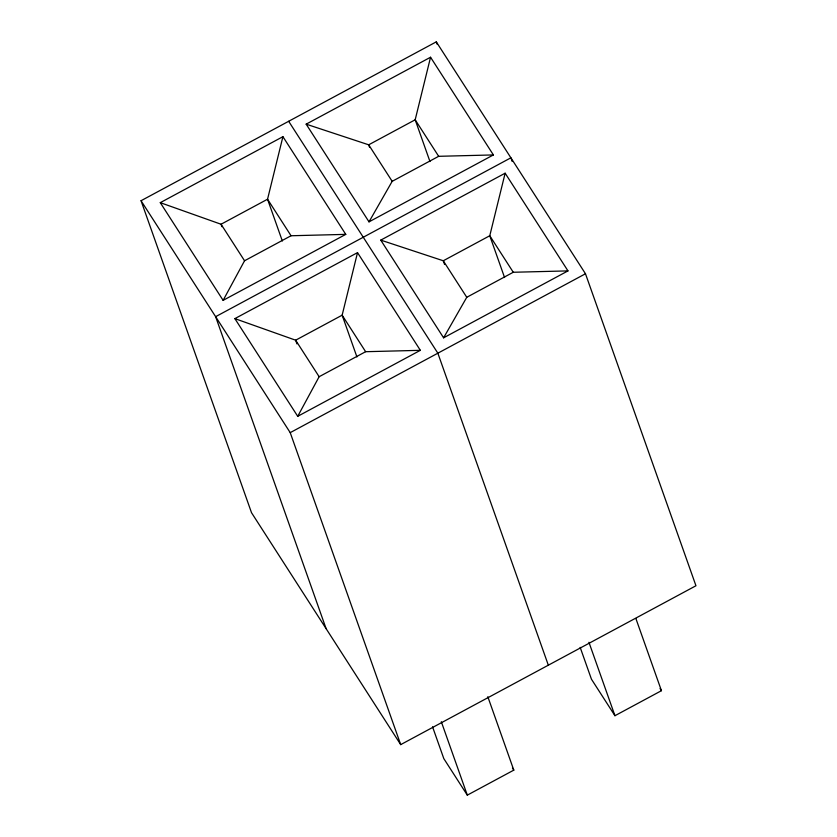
<?xml version="1.0" encoding="UTF-8"?>
<svg xmlns="http://www.w3.org/2000/svg" width="837" height="837" viewBox="0 0 837 837"><rect width="100%" height="100%" fill="white"/><g stroke="black" fill="none" stroke-linecap="round" stroke-linejoin="round"><path stroke-width="1.26" d="M282.916 136.672L345.765 234.37L223.123 300.357L160.285 202.659L282.916 136.672L267.547 199.227L282.341 240.993M357.514 252.628L420.352 350.326L297.721 416.313L234.873 318.625L357.514 252.628L342.145 315.183L356.928 356.949M430.553 57.24L493.391 154.929L369.012 221.857L306.164 124.158L430.553 57.24L415.183 119.785L429.967 161.551M505.14 173.196L567.978 270.895L443.6 337.813L380.762 240.125L505.14 173.196L489.771 235.741L504.565 277.518M223.123 300.357L244.55 260.767L291.046 235.752L345.765 234.37M297.721 416.313L319.138 376.723L365.633 351.707L420.352 350.326M369.012 221.857L392.176 181.326L438.672 156.31L493.391 154.929M443.6 337.813L466.764 297.292L513.269 272.266L567.978 270.895M141.045 200.723L436.297 41.85L585.481 273.762L695.955 585.754L400.703 744.627L251.518 512.704L141.045 200.723L290.219 432.645L400.703 744.627M290.219 432.645L585.481 273.762M432.551 726.819L443.819 758.625L467.308 795.15L513.803 770.134L487.814 696.719M580.177 647.378L591.445 679.194L614.944 715.708L661.439 690.692L635.879 618.512M306.164 124.158L368.688 144.811L392.176 181.326M380.762 240.125L443.275 260.767L466.764 297.292M160.285 202.659L221.052 224.243L244.55 260.767M234.873 318.625L295.649 340.199L319.138 376.723M438.672 156.31L415.183 119.785L368.688 144.811L369.556 147.26M513.269 272.266L489.771 235.741L443.275 260.767L444.583 264.45M660.058 688.548L661.439 690.692M288.671 121.292L437.856 353.204L548.329 665.185M291.046 235.752L267.547 199.227L221.052 224.243L221.92 226.701M365.633 351.707L342.145 315.183L295.649 340.199L296.947 343.892M512.422 767.979L513.803 770.134M512.192 161.489L510.894 157.806L215.632 316.679L326.106 628.671M436.297 41.85L437.165 44.309M588.945 642.303L614.944 715.708M441.319 721.745L467.308 795.15"/></g></svg>
